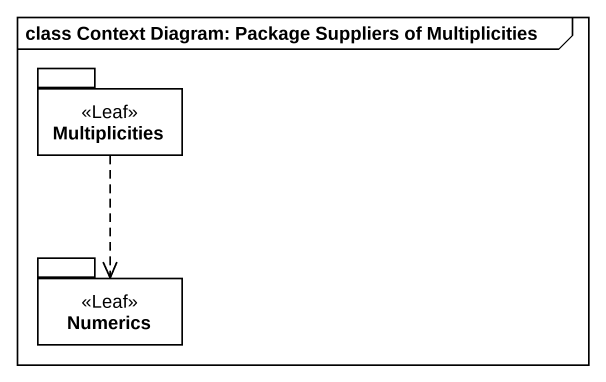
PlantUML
@startuml
mainframe class Context Diagram: Package Suppliers of Multiplicities
package Multiplicities <<Leaf>> {
}
package Numerics <<Leaf>> {
}
Multiplicities ..> Numerics
@enduml
